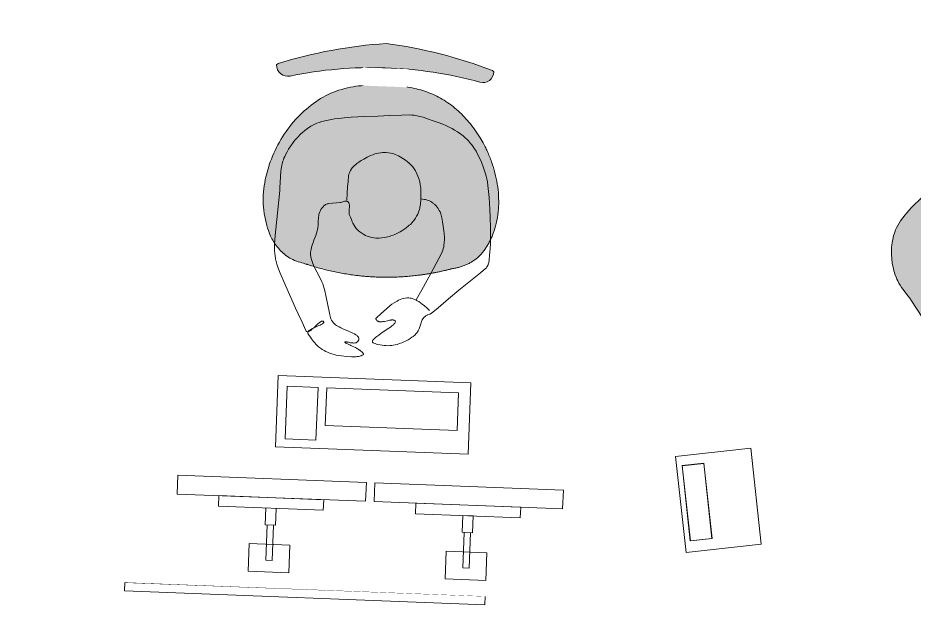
# Model space of a CAD drawing. Header units: millimetres. Extents: x 32078 to 83548, y -4690 to 56252.
# Drawn here: x 70727 to 72864, y 1643 to 3082 of the extents above; entities that cross this region are included whole.
import ezdxf

# ---------------------------------------------------------------- set-up
doc = ezdxf.new("R2010")
doc.units = ezdxf.units.MM
doc.header["$MEASUREMENT"] = 0
for name, color, linetype, lineweight in [('FURN-FILE', 211, 'Continuous', 0), ('FURN-STOR', 213, 'Continuous', 0), ('FURN-WKST', 42, 'Continuous', 13), ('FURN-WKST-SCRN', 92, 'Continuous', 13), ('PRES-FILL', 7, 'Continuous', 0), ('PRES-PEOP', 42, 'Continuous', 0)]:
    doc.layers.add(name, color=color, linetype=linetype, lineweight=lineweight)

# ---------------------------------------------------------------- blocks, each defined once
blk = doc.blocks.new('*U278')
at = {"color": 0, "linetype": 'ByBlock', "lineweight": -2}
blk.add_wipeout([(-903.2, -65.2), (-887.7, 334.5), (910.9, 265), (895.5, -134.7)], dxfattribs=at)
at = {"color": 0, "linetype": 'ByBlock', "lineweight": -2, "extrusion": (0, 0, -1), "flags": 128}
for points in [[(-30.8, 279), (-31.6, 299), (-890.9, 265.8), (-890.2, 245.8), (-30.8, 279)], [(883.2, -65.9), (882.4, -46), (23.1, -79.2), (23.8, -99.2), (883.2, -65.9)]]:
    blk.add_lwpolyline(points, close=True, dxfattribs=at)
blk = doc.blocks.new('Spine 1800x400_1')
at = {"color": 0, "linetype": 'ByBlock', "lineweight": -2, "extrusion": (0, 0, -1), "rotation": 2.212849044904994}
blk.add_blockref('*U278', (-900, 100), dxfattribs=at)
blk = doc.blocks.new('*U280')
at = {"color": 0, "linetype": 'ByBlock', "lineweight": -2}
blk.add_wipeout([(-903.2, -65.2), (-887.7, 334.5), (910.9, 265), (895.5, -134.7)], dxfattribs=at)
at = {"color": 0, "linetype": 'ByBlock', "lineweight": -2, "extrusion": (0, 0, -1), "flags": 128}
for points in [[(-30.8, 279), (-31.6, 299), (-890.9, 265.8), (-890.2, 245.8), (-30.8, 279)], [(883.2, -65.9), (882.4, -46), (23.1, -79.2), (23.8, -99.2), (883.2, -65.9)]]:
    blk.add_lwpolyline(points, close=True, dxfattribs=at)
blk = doc.blocks.new('Spine 1800x400_2')
at = {"color": 0, "linetype": 'ByBlock', "lineweight": -2, "extrusion": (0, 0, -1), "rotation": 2.212849044904994}
blk.add_blockref('*U280', (-900, 100), dxfattribs=at)
blk = doc.blocks.new('ws 1500')
at = {"color": 0, "linetype": 'ByBlock', "lineweight": -2}
blk.add_wipeout([(1500, 750), (0, 750), (0, 0), (1500, 0)], dxfattribs=at)
blk = doc.blocks.new('ws 1500_1')
at = {"color": 0, "linetype": 'ByBlock', "lineweight": -2}
blk.add_wipeout([(1500, 750), (0, 750), (0, 0), (1500, 0)], dxfattribs=at)
blk = doc.blocks.new('*U797')
at = {"color": 0, "linetype": 'ByBlock', "lineweight": -2, "extrusion": (0, 0, -1), "flags": 128}
for points in [[(-3.6, 105.9), (-229.6, 63.2), (-196.2, -113.7), (29.8, -70.9), (-3.6, 105.9)], [(1.8, -63.1), (-175.1, -96.6), (-184.8, -45.4), (-7.9, -11.9), (1.8, -63.1)], [(1.6, -63.6), (-175.4, -96.7), (-185, -45.5), (-8, -12.4), (1.6, -63.6)]]:
    blk.add_lwpolyline(points, close=True, dxfattribs=at)
blk = doc.blocks.new('*U798')
at = {"linetype": 'ByBlock', "lineweight": -2, "extrusion": (0, 0, -1)}
blk.add_hatch(color=7, dxfattribs=at).paths.add_polyline_path([(240, 333.8, 0.058838), (-17.8, 378.3, 0.058838), (-270.6, 310.9), (-274, 307.6, 0.485231), (-240.2, 283.4, -0.059133), (-15.2, 320.4, -0.059133), (212.3, 303.7, 0.485231), (243.7, 330.9)])
h = blk.add_hatch(color=7, dxfattribs=at)
edge = h.paths.add_edge_path()
edge.add_spline(control_points=[(177.4, -145.2), (207.7, -138.4), (239.5, -120.2), (285.5, -39.3), (282.8, 112.4), (154.2, 268.8), (37, 282.3), (-13.3, 278.2)], knot_values=[0, 0, 0, 0, 0.127805, 0.173291, 0.430539, 0.788352, 1, 1, 1, 1], degree=3, periodic=0)
edge.add_spline(control_points=[(-13.3, 278.2), (-63.7, 277.8), (-179.2, 253.8), (-293.3, 86.5), (-282.4, -64.8), (-229.3, -141.2), (-196, -156.5), (-165.2, -160.6)], knot_values=[0, 0, 0, 0, 0.211648, 0.569461, 0.826709, 0.872195, 1, 1, 1, 1], degree=3, periodic=0)
edge.add_line((-165.2, -160.6), (-165.2, -160.8))
edge.add_arc((-20, 427.7), 606.2, 256.1357, 272.5726)
edge.add_arc((-20, 427.7), 606.2, 272.5725, 289.0094)
edge.add_line((177.4, -145.4), (177.4, -145.2))
at = {"color": 0, "linetype": 'ByBlock', "lineweight": -2, "extrusion": (0, 0, -1), "flags": 128}
blk.add_lwpolyline([(240, 333.8, 0.058838), (-17.8, 378.3), (-17.8, 378.3, 0.058838), (-270.6, 310.9), (-274, 307.6, 0.485231), (-240.2, 283.4), (-240.2, 283.4, -0.059133), (-15.2, 320.4, -0.059133), (212.3, 303.7), (212.3, 303.7, 0.485231), (243.7, 330.9), (240, 333.8)], format="xyb", close=True, dxfattribs=at)
at = {"color": 0, "linetype": 'ByBlock', "lineweight": -2}
blk.add_rational_spline([(-177.4, -145.2), (-207.7, -138.4), (-239.5, -120.2), (-285.5, -39.3), (-282.8, 112.4), (-154.2, 268.8), (-37, 282.3), (13.3, 278.2), (63.7, 277.8), (179.2, 253.8), (293.3, 86.5), (282.4, -64.8), (229.3, -141.2), (196, -156.5), (165.2, -160.6), (165.2, -160.6), (165.2, -160.7), (165.2, -160.8), (108.8, -174.7), (50.9, -180.5), (-7.2, -177.9), (-65.3, -175.2), (-122.4, -164.4), (-177.4, -145.4), (-177.4, -145.3), (-177.4, -145.3), (-177.4, -145.2)], [1, 1, 1, 1, 1, 1, 1, 1, 1, 1, 1, 1, 1, 1, 1, 1, 1, 1, 0.993153505411, 0.993153505411, 1, 0.993153505411, 0.993153505411, 1, 1, 1, 1], degree=3, knots=[0, 0, 0, 0, 0.021301, 0.028882, 0.071757, 0.131392, 0.166667, 0.166667, 0.166667, 0.201941, 0.261577, 0.304452, 0.312032, 0.333333, 0.333333, 0.333333, 0.5, 0.5, 0.5, 0.666667, 0.666667, 0.666667, 0.833333, 0.833333, 0.833333, 1, 1, 1, 1], dxfattribs=at)
blk.add_wipeout([(-37.7, 321.4), (67.7, 317.3), (66, 274.1), (-39.4, 278.1)], dxfattribs=at)
blk = doc.blocks.new('*U799')
at = {"color": 0, "linetype": 'ByBlock', "lineweight": -2, "extrusion": (0, 0, -1), "flags": 128}
for points in [[(67.6, 119.9), (61.8, 113.1), (57.1, 107.1), (53.3, 101.8), (50.4, 97.1), (48.1, 93), (46.3, 89.5), (45, 86.4), (43.9, 83.6), (43.1, 81.3), (42.1, 77.2), (41.5, 74.1), (41.3, 71.9), (41.2, 68.5), (41.4, 65.2), (42.2, 60.5), (43.5, 56.1), (45.1, 52), (46.9, 48.2), (48.8, 44.6), (50.9, 41.3), (55.2, 35.2), (59.4, 29.9), (63.4, 25.3), (71, 17.4), (83, 5.8), (95.3, -5.4), (95.4, -5.5), (95.6, -5.6), (95.8, -5.7), (96, -5.8), (96.1, -5.8), (96.3, -5.8), (96.4, -5.8), (96.8, -5.8), (97.1, -5.7), (97.4, -5.6), (97.6, -5.5), (97.9, -5.3), (98.1, -5.2), (98.6, -4.8), (99, -4.5), (99.3, -4.2), (99.8, -3.7), (100.2, -3.3), (100.5, -3), (100.7, -2.7), (100.9, -2.4), (101.2, -2.1), (101.8, -1.2), (102.3, -0.2), (102.7, 0.9), (103, 1.9), (103.1, 3), (103.2, 5.2), (103.1, 7.4), (102.8, 9.5), (102.4, 11.5), (101.4, 15.5), (99.3, 22.5), (98.5, 25.1), (97.9, 27.3), (97.4, 29.1), (97, 30.7), (96.8, 32), (96.5, 34.2), (96.5, 35.7), (96.6, 36.7), (97, 38.2), (97.5, 39.4), (98.5, 40.5), (99.6, 41.1), (100.8, 41.2), (102.1, 40.9), (103.5, 40.2), (104.9, 39.3), (106.3, 38.2), (107.8, 36.9), (109.3, 35.5), (110.9, 33.9), (113.9, 30.5), (116.9, 26.9), (119.8, 23.3), (130.9, 9.1), (135, 4.1), (138.4, 0), (141.3, -3.1), (143.7, -5.5), (145.6, -7.2), (147.3, -8.3), (148.6, -9.1), (149.7, -9.6), (150.6, -9.8), (152, -9.8), (152.9, -9.4), (153.6, -8.9), (154.4, -7.7), (155, -6.1), (155.9, -2.9), (156.7, 0.2), (157.3, 3.3), (158.1, 9.1), (158.6, 14.3), (158.8, 18.9), (158.8, 22.9), (158.6, 26.5), (158.1, 32.6), (157.4, 37.1), (156.7, 40.3), (155.4, 45.1), (153.8, 49.5), (151.3, 55.3), (149, 60.4), (146.7, 64.8), (144.5, 68.6), (142.5, 72), (140.6, 74.8), (137.1, 79.7), (134.2, 83.3), (131.9, 85.9), (128.3, 89.6), (124.3, 93.1), (122.1, 94.7), (120, 96), (118, 97), (116, 97.8), (114.1, 98.5), (110.5, 99.5), (97.8, 102.3), (94.7, 103.2), (92.5, 104), (90.9, 104.8), (88.5, 106), (86.3, 107.6), (85.3, 108.4), (84.4, 109.2), (83.6, 109.9), (82.3, 111.1), (81.4, 112.1), (80.7, 112.9), (79.7, 114), (78.8, 115.3), (78.4, 115.8), (78.1, 116.4), (77.6, 117.4), (76.1, 121.2), (75.7, 122.1), (75.3, 122.8), (75.1, 123.3), (74.6, 124), (74.3, 124.3), (74, 124.6), (59.1, 140.2), (36.2, 163.2), (13.5, 186.2), (-0.4, 201.1), (-21, 223.6), (-31.6, 234.8), (-42.6, 245.8), (-43.7, 246.8), (-44.8, 247.6), (-45.9, 248.3), (-46.9, 248.9), (-47.9, 249.5), (-49.9, 250.3), (-51.7, 251), (-53.2, 251.4), (-54.7, 251.8), (-57.2, 252.3), (-59.1, 252.5), (-61.9, 252.8), (-64.7, 252.9), (-74.2, 253.1), (-90.8, 253), (-103.2, 252.7), (-121.7, 251.6), (-140.3, 250), (-165.3, 247.4), (-184, 245.1), (-212.1, 241.1), (-226.1, 238.7), (-240.1, 236.2), (-248.6, 234.3), (-255.9, 232.3), (-262.1, 230.3), (-267.6, 228.4), (-277, 224.6), (-284, 221.5), (-294.3, 216.4), (-304.7, 210.7), (-312.6, 206), (-319.3, 201.6), (-324.9, 197.6), (-329.6, 193.9), (-333.6, 190.4), (-337, 187.3), (-342.6, 181.6), (-346.6, 177.1), (-349.5, 173.5), (-353.7, 167.9), (-357.5, 162), (-362.2, 153.8), (-365.9, 146.6), (-368.8, 140.3), (-371.1, 134.7), (-374.8, 124.9), (-377.3, 117.4), (-380.6, 106), (-383.7, 94.3), (-387.5, 80.1), (-390.3, 69.5), (-392, 61.5), (-392.9, 55.5), (-393.4, 51), (-393.6, 47.6), (-393.7, 42.5), (-393.4, 37.4), (-391.6, 18.4), (-388.4, -10.1), (-385, -38.5), (-381.1, -69.9), (-377.2, -101.3), (-376, -110), (-374.8, -117.7), (-372.3, -130.9), (-370.1, -140.8), (-368.3, -148.2), (-365.1, -159.2), (-361.5, -170.2), (-359.1, -176.3), (-356.6, -181.8), (-353.9, -186.8), (-351.2, -191.4), (-348.5, -195.5), (-342.9, -202.9), (-337.5, -209.1), (-332.4, -214.3), (-327.8, -218.6), (-319.1, -225.7), (-312.2, -230.8), (-306.8, -234.4), (-298.5, -239.5), (-289.8, -244.3), (-283.1, -247.6), (-277.3, -250.2), (-272.2, -252.1), (-267.8, -253.7), (-263.9, -254.8), (-260.4, -255.7), (-254.4, -257), (-249.8, -257.8), (-246.4, -258.2), (-241.2, -258.6), (-235.9, -258.8), (-224.5, -258.6), (-207.4, -258.1), (-198.9, -257.9), (-190.4, -257.9), (-143.9, -259), (-97.3, -260.2), (-82.7, -260.5), (-71.8, -260.5), (-63.6, -260.4), (-57.4, -260.1), (-52.8, -259.7), (-46, -259), (-39.2, -258), (-35, -257.1), (-27.3, -255.2), (-20.7, -253), (-15, -250.9), (-10, -248.9), (-1.4, -245), (11.3, -238.7), (23.8, -232.2), (55.4, -215.5), (86.8, -198.5), (99.7, -191.5), (118.8, -180.6), (137.8, -169.7), (138.8, -168.9), (139.6, -168), (140, -167.2), (140.2, -166.2), (140.2, -165.3), (140, -164.3), (139.6, -163.3), (139.1, -162.4), (138.5, -161.4), (137.8, -160.4), (136.3, -158.4), (134.5, -156.5), (132.7, -154.6), (128.9, -151.1), (122, -144.9), (119.6, -142.6), (117.7, -140.7), (116.1, -139), (114.9, -137.6), (114.1, -136.5), (113.4, -135.5), (112.9, -134.7), (112.4, -133.3), (112.2, -132.3), (112.2, -131.7), (112.4, -130.7), (113, -129.9), (113.7, -129.3), (114.4, -129), (115.2, -129), (115.9, -129.3), (116.6, -129.7), (117.3, -130.3), (118.1, -131.1), (118.8, -132), (119.5, -132.9), (120.9, -135), (122.3, -137.3), (123.6, -139.7), (126.1, -144.4), (130.6, -152.9), (132.4, -155.9), (133.9, -158.3), (135.2, -160.2), (136.4, -161.7), (137.4, -162.8), (138.3, -163.6), (139, -164.2), (139.7, -164.7), (140.8, -165.2), (141.7, -165.3), (142.3, -165.3), (143.2, -165), (144.2, -164.5), (148.6, -161.2), (152.6, -158), (156.2, -155.1), (159.4, -152.3), (162.1, -149.7), (164.5, -147.4), (168.7, -143), (171.6, -139.4), (173.7, -136.6), (176.8, -132.2), (178.2, -129.8), (179.6, -127.4), (181.8, -122.9), (183.7, -118.7), (185.2, -114.8), (186.4, -111.1), (188.3, -104.3), (189.6, -98.3), (190.4, -93.1), (190.9, -88.6), (191.4, -80.6), (191.7, -68.8), (191.5, -57), (191.4, -53.5), (191.2, -50.4), (191, -47.7), (190.6, -45.4), (190.2, -43.3), (189.8, -41.5), (189.4, -39.9), (188.6, -37.3), (187.8, -35.3), (187.2, -33.9), (186.1, -31.8), (184.8, -29.7), (184.5, -29.4), (184.2, -29.1), (183.9, -28.9), (183.6, -28.8), (183.3, -28.7), (183, -28.7), (182.7, -28.8), (182.5, -28.8), (182.2, -29), (181.6, -29.3), (181.1, -29.7), (180.6, -30.1), (180.1, -30.6), (179.6, -31.1), (178.8, -32.2), (178, -33.2), (176.8, -35.1), (175.8, -36.5), (175.2, -37.6), (174.7, -38.3), (174.4, -38.8), (173.9, -39.5), (173.5, -40.2), (172.2, -42.2), (171, -44.4), (169.9, -46.5), (169, -48.7), (167.3, -52.9), (165.9, -56.7), (164.8, -60), (163.8, -62.8), (163, -65.1), (162.3, -67), (161.7, -68.6), (161.2, -69.9), (160.7, -71), (160, -72.6), (159.4, -73.6), (159, -74.3), (158.4, -75), (157.7, -75.5), (157.5, -75.6), (157.3, -75.6), (157.1, -75.4), (157, -75.1), (157, -74.8), (156.9, -74.4), (156.9, -73.9), (156.9, -73.4), (157, -72.2), (157.2, -70.8), (157.3, -69.5), (157.5, -68.1), (157.7, -66.7), (158, -64), (158.3, -61.6), (158.4, -59.4), (158.5, -57.5), (158.5, -55.9), (158.5, -54.5), (158.4, -53.3), (158.1, -51.3), (157.8, -50), (157.5, -49.1), (157.3, -48.4), (156.8, -47.5), (156.2, -46.8), (155.9, -46.3), (155.5, -45.9), (155.1, -45.6), (154.7, -45.2), (153.9, -44.6), (153.2, -44.1), (152.5, -43.6), (152, -43.3), (151.5, -43), (151, -42.8), (150.7, -42.6), (150.4, -42.5), (149.8, -42.3), (149.4, -42.2), (149.2, -42.1), (148.8, -42.1), (148.4, -42.1), (146.8, -42.3), (145.3, -42.9), (143.9, -43.8), (142.7, -44.8), (141.5, -46.1), (140.4, -47.4), (138.5, -50.6), (136.7, -54), (135.2, -57.6), (133.8, -61.2), (131.3, -68.5), (126.6, -82.1), (124.7, -87.1), (123, -91.4), (121.3, -95), (119.8, -97.9), (118.3, -100.4), (115.6, -104.3), (113.3, -106.9), (111.5, -108.6), (108.6, -110.8), (105.4, -112.4), (96.3, -115.6), (88, -118.3), (73.1, -122.6), (50.6, -128.9), (39.5, -132.4), (28.8, -136.2), (23.9, -138.4), (19.3, -140.6), (10.8, -145.5), (-3.9, -154.9), (-15, -161.8), (-19.2, -164.1), (-22.9, -166.1), (-29.4, -169), (-34.3, -170.7), (-38, -171.7), (-43.6, -172.7), (-46.5, -172.9), (-49.4, -173), (-52.5, -172.8), (-55.5, -172.6), (-61.2, -171.7), (-66.1, -170.7), (-70.5, -169.6), (-78.2, -167.5), (-89.7, -164.1), (-95.4, -162.6), (-101.1, -161.4), (-104.8, -160.8), (-108.2, -160.5), (-114.7, -160.4), (-126.2, -160.7), (-130.5, -160.7), (-134.3, -160.7), (-137.5, -160.4), (-140.4, -160.1), (-142.8, -159.7), (-147.1, -158.6), (-150.3, -157.5), (-152.7, -156.4), (-156.1, -154.5), (-157.9, -153.3), (-159.6, -152), (-160.7, -151), (-161.8, -150), (-163.5, -148), (-165, -146.1), (-166.1, -144.1), (-167, -142.3), (-167.7, -140.5), (-168.2, -138.8), (-172.8, -111.8), (-173.1, -110.8), (-176, -103.1), (-176.3, -102.2), (-176.5, -101.3), (-176.7, -100.6), (-176.9, -99.3), (-177, -98.3), (-177, -97.6), (-176.9, -96.5), (-176.7, -95.4), (-176.3, -94.5), (-176, -93.7), (-175.5, -93), (-175, -92.4), (-174.4, -91.8), (-173.8, -91.4), (-173.2, -91), (-171.9, -90.4), (-170.5, -90), (-169, -89.7), (-167.6, -89.5), (-166.3, -89.4), (-163.5, -89.3), (-158.5, -89.3), (-154.7, -89.3), (-152, -89.2), (-150, -89), (-148.6, -88.7), (-147.6, -88.5), (-146.1, -88), (-144.7, -87.4), (-140, -85), (-131.8, -81), (-128.8, -79.5), (-126.2, -78), (-123.9, -76.6), (-122, -75.3), (-118.6, -72.8), (-116.1, -70.7), (-114.3, -69), (-111.7, -66.2), (-110.4, -64.6), (-109.2, -63), (-107, -60.1), (-105.2, -57.3), (-103.7, -54.7), (-102.4, -52.2), (-101.2, -49.9), (-99.4, -45.6), (-98.1, -41.9), (-97.1, -38.6), (-96.4, -35.7), (-95.9, -33.2), (-95.3, -28.8), (-95, -25.5), (-94.9, -20.6), (-95.1, -15.7), (-95.4, -12.5), (-96.3, -6.3), (-97.4, -1), (-98.7, 3.7), (-100, 7.8), (-101.3, 11.4), (-102.6, 14.5), (-105, 19.9), (-107.1, 23.9), (-110.6, 29.9), (-114.5, 35.9), (-118.7, 41.7), (-122.4, 46.6), (-125.7, 50.5), (-128.7, 53.8), (-131.4, 56.6), (-133.8, 58.9), (-138.3, 62.6), (-142, 65.3), (-144.8, 67.2), (-149.4, 69.9), (-154.3, 72.3), (-157.1, 73.6), (-159.6, 74.6), (-162, 75.4), (-166.5, 76.7), (-170.4, 77.6), (-173.8, 78.2), (-176.8, 78.6), (-182, 79.1), (-185.9, 79.2), (-191.8, 79.3), (-197.6, 79.2), (-204.9, 78.8), (-211.3, 78.3), (-216.9, 77.7), (-221.7, 77), (-226, 76.2), (-229.7, 75.3), (-236.2, 73.5), (-241, 71.9), (-244.6, 70.5), (-250, 68.1), (-255.3, 65.2), (-258.6, 63.3), (-261.5, 61.3), (-264.1, 59.4), (-266.4, 57.5), (-270.6, 53.9), (-274, 50.5), (-276.7, 47.4), (-279, 44.6), (-282.8, 39.4), (-285.4, 35.4), (-289.1, 29), (-292.5, 22.4), (-294.3, 18.2), (-295.8, 14.1), (-297, 10.3), (-297.9, 6.6), (-298.6, 3.1), (-299.1, -0.2), (-299.7, -6.4), (-299.7, -11.9), (-299.5, -16.7), (-299, -20.9), (-298.4, -24.5), (-297, -30.7), (-295.6, -35.2), (-294.4, -38.5), (-292.3, -43.4), (-289.8, -48.1), (-285, -56.2), (-280.4, -63.4), (-276.2, -69.6), (-272.2, -74.9), (-268.6, -79.2), (-265.2, -82.8), (-262.2, -85.7), (-259.4, -88), (-256.9, -89.8), (-254.7, -91.3), (-250.6, -93.5), (-247.5, -94.8), (-245, -95.6), (-241.3, -96.4), (-237.3, -96.8), (-222.9, -97.1), (-212.1, -97.1), (-195.8, -96.9), (-179.6, -96.6)], [(44.3, 86.5), (19.9, 97.9), (-4.6, 109.4), (-20.8, 116.8), (-45.2, 127.7), (-69.9, 138.1), (-74.3, 139.7), (-78.6, 140.8), (-82.6, 141.7), (-86.5, 142.3), (-90.1, 142.6), (-97, 142.9), (-103.1, 142.7), (-108.5, 142.2), (-117.9, 141), (-124.9, 139.7), (-135.4, 137.5), (-145.5, 135.1), (-150.5, 133.9), (-154.8, 132.7), (-158.4, 131.5), (-161.6, 130.4), (-164.4, 129.3), (-166.7, 128.2), (-168.8, 127.1), (-172.3, 125), (-174.9, 123.3), (-176.8, 121.8), (-179.6, 119.5), (-182.3, 116.8), (-183.8, 115.1), (-185.1, 113.5), (-186.3, 112), (-187.3, 110.6), (-189.1, 107.9), (-190.4, 105.5), (-191.5, 103.4), (-192.3, 101.5), (-192.9, 99.9), (-193.9, 96.9), (-194.4, 94.7), (-194.8, 93), (-195.2, 90.4), (-195.4, 87.7), (-195.7, 83.5), (-196, 79.2)]]:
    blk.add_lwpolyline(points, dxfattribs=at)
blk = doc.blocks.new('*U800')
at = {"color": 0, "linetype": 'ByBlock', "lineweight": -2, "flags": 128}
for points in [[(-93.8, -226.5), (-76.1, 233.1), (93.8, 226.5), (76.1, -233.1), (-93.8, -226.5)], [(65, 131.6), (67.8, 204.9), (-57.6, 209.7), (-60.4, 136.4), (65, 131.6)], [(-37.9, -200.2), (-25.8, 114.3), (64.2, 110.8), (52, -203.7), (-37.9, -200.2)]]:
    blk.add_lwpolyline(points, close=True, dxfattribs=at)
blk = doc.blocks.new('*U801')
at = {"color": 0, "linetype": 'ByBlock', "lineweight": -2}
for p, q in [((-77.4, 249), (-77.9, 234)), ((7, 245.7), (-77.4, 249)), ((6.5, 230.7), (-77.9, 234)), ((-95.5, -220.7), (-96.1, -235.7)), ((-11.1, -224), (-95.5, -220.7)), ((-11.7, -238.9), (-96.1, -235.7))]:
    blk.add_line(p, q, dxfattribs=at)
at = {"color": 0, "linetype": 'ByBlock', "lineweight": -2, "flags": 128}
for points in [[(80.4, 460.5), (63, 10.9), (108, 9.1), (125.4, 458.8), (80.4, 460.5)], [(76.5, 360.6), (66.9, 110.8), (41.9, 111.8), (51.5, 361.6), (76.5, 360.6)], [(-103.4, 291.2), (-37.7, 288.7), (-41.5, 191.3), (-107.2, 193.8), (-103.4, 291.2)], [(47.2, 249.2), (46.2, 224.2), (6.3, 225.7), (7.2, 250.7), (47.2, 249.2)], [(62.2, -9.1), (44.9, -458.8), (89.8, -460.5), (107.2, -10.9), (62.2, -9.1)], [(58.4, -109), (48.7, -358.9), (23.7, -357.9), (33.4, -108.1), (58.4, -109)], [(-121.6, -178.4), (-55.9, -181), (-59.6, -278.3), (-125.4, -275.8), (-121.6, -178.4)], [(29, -220.5), (28.1, -245.5), (-11.9, -243.9), (-10.9, -219), (29, -220.5)]]:
    blk.add_lwpolyline(points, close=True, dxfattribs=at)
blk = doc.blocks.new('wrk_46')
at = {"layer": 'FURN-FILE', "color": 0, "linetype": 'Continuous', "lineweight": 0, "extrusion": (0, 0, -1)}
for name, p, rotation in [('*U798', (-596.2, 928), 2.212929250014385), ('*U797', (-1426.9, 150.2), 92.21292925001437)]:
    blk.add_blockref(name, p, dxfattribs=dict(at, rotation=rotation))
at = {"layer": 'FURN-FILE', "color": 0, "linetype": 'Continuous', "lineweight": 0, "rotation": 92.21320400544748}
for name, p in [('*U800', (596.5, 421.9)), ('*U801', (599.8, 152.6))]:
    blk.add_blockref(name, p, dxfattribs=at)
at = {"color": 0, "linetype": 'Continuous', "lineweight": 0}
blk.add_wipeout([(1700, 1350), (1250, 1350), (1250, 750), (1700, 750)], dxfattribs=at).dxf.layer = 'FURN-FILE'
at = {"layer": 'FURN-FILE', "color": 0, "linetype": 'Continuous', "lineweight": 0, "extrusion": (0, 0, -1), "rotation": 92.21292925001437}
blk.add_blockref('*U799', (-603.5, 747.1), dxfattribs=at)
at = {"color": 0}
blk.add_wipeout([(1250, 1350), (1700, 1350), (1700, 750), (1250, 750)], dxfattribs=at).dxf.layer = 'FURN-STOR'
blk = doc.blocks.new('*U1421')
at = {"layer": 'PRES-FILL', "linetype": 'ByBlock', "lineweight": -2, "extrusion": (0, 0, -1)}
h = blk.add_hatch(color=0, dxfattribs=at)
edge = h.paths.add_edge_path(flags=16)
edge.add_spline(control_points=[(87.1, -291.1), (88.9, -288.5), (89.4, -283.3), (89.5, -277.4)], knot_values=[0, 0, 0, 0, 1, 1, 1, 1], degree=3, periodic=0)
edge.add_spline(control_points=[(89.5, -277.4), (94.1, -264.3), (102.3, -248.1), (95, -247.6), (88, -247), (89.7, -264.1), (89.5, -277.4)], knot_values=[0, 0, 0, 0, 0.509531, 0.509531, 0.509531, 1, 1, 1, 1], degree=3, periodic=0)
edge.add_spline(control_points=[(89.5, -277.4), (87.5, -283), (86.2, -288.1), (87.1, -291.1)], knot_values=[0, 0, 0, 0, 1, 1, 1, 1], degree=3, periodic=0)
edge.add_spline(control_points=[(87.1, -291.1), (86, -292.7), (84.3, -293.3), (82, -292.6), (63.6, -286.7), (44.9, -280.7), (26.4, -274.1), (4, -266.1), (-18.4, -258.1), (-40.8, -249.8), (-62.1, -241.9), (-84, -234.3), (-102, -220.3), (-117.4, -208.3), (-129.9, -193.2), (-142.6, -178.6), (-163, -155.2), (-182.9, -131.3), (-203.2, -107.9), (-213.2, -96.5), (-224.2, -86), (-234.3, -74.7), (-246.7, -60.8), (-254.8, -44.4), (-259.7, -25), (-268.8, 10.8), (-269.4, 46.9), (-252.7, 77.9), (-241.3, 99.1), (-227.3, 117.8), (-212, 135.7), (-198.2, 151.6), (-184.4, 167.6), (-170.6, 183.5), (-153.9, 202.7), (-137.1, 221.9), (-119.8, 240.6), (-106.8, 254.7), (-88.4, 262.4), (-71.1, 271.5), (-49.3, 282.9), (-28.3, 292.7), (-3.3, 297.3), (21.5, 302), (44.7, 298.6), (68.4, 290.7), (91.1, 283.2), (111.9, 273.8), (130.5, 259.8), (157.5, 239.5), (182.8, 217.5), (207.6, 194.9), (226.2, 177.9), (244, 160), (260.3, 140.7), (265.4, 134.8), (270.1, 127.5), (269.8, 119.5), (269, 91.5), (265, 65.1), (263.2, 38), (261.2, 9.3), (260.2, -19.6), (257.9, -48.3), (257.6, -51.7), (255, -54.6), (254.2, -58), (253.4, -61.6), (253.2, -65.2), (253.5, -68.8), (254.4, -82.4), (267.6, -92.2), (268.2, -106.7), (269, -125.4), (262.5, -142.7), (255.6, -157.8), (248.2, -173.7), (230.6, -189), (215.1, -195.9), (194.6, -205.1), (227.5, -119.8), (210.4, -122.7), (200.6, -124.4), (194.9, -152.8), (181.9, -153.3), (179.8, -153.3), (175.7, -153.3), (175.6, -151), (174.7, -121.2), (175.9, -84.2), (191.9, -63.8), (196.2, -58.4), (202.4, -54.5), (209.7, -51.7)], knot_values=[0, 0, 0, 0, 0.004098, 0.004098, 0.004098, 0.036354, 0.036354, 0.036354, 0.07573, 0.07573, 0.07573, 0.113201, 0.113201, 0.113201, 0.145266, 0.145266, 0.145266, 0.196552, 0.196552, 0.196552, 0.221625, 0.221625, 0.221625, 0.252365, 0.252365, 0.252365, 0.309173, 0.309173, 0.309173, 0.348127, 0.348127, 0.348127, 0.382965, 0.382965, 0.382965, 0.425054, 0.425054, 0.425054, 0.456865, 0.456865, 0.456865, 0.496842, 0.496842, 0.496842, 0.536467, 0.536467, 0.536467, 0.574696, 0.574696, 0.574696, 0.630228, 0.630228, 0.630228, 0.671879, 0.671879, 0.671879, 0.684675, 0.684675, 0.684675, 0.729775, 0.729775, 0.729775, 0.777357, 0.777357, 0.777357, 0.783126, 0.783126, 0.783126, 0.789055, 0.789055, 0.789055, 0.811446, 0.811446, 0.811446, 0.840448, 0.840448, 0.840448, 0.871083, 0.871083, 0.871083, 0.911485, 0.911485, 0.911485, 0.934486, 0.934486, 0.934486, 0.938181, 0.938181, 0.938181, 0.987094, 0.987094, 0.987094, 1, 1, 1, 1], degree=3, periodic=0)
edge.add_line((209.7, -51.7), (194, 0))
edge.add_spline(control_points=[(194, 0), (187, 22.7), (179.6, 45.3), (171.5, 67.7), (163, 91.4), (139.6, 107.6), (118.7, 121.9), (107.4, 129.7), (96.1, 136.5), (80.5, 136.9), (68.4, 137.2), (58.5, 133.8), (50.1, 127.2)], knot_values=[0, 0, 0, 0, 0.324205, 0.324205, 0.324205, 0.66843, 0.66843, 0.66843, 0.855113, 0.855113, 0.855113, 1, 1, 1, 1], degree=3, periodic=0)
edge.add_line((50.1, 127.2), (43.4, 121.9))
edge.add_spline(control_points=[(43.4, 121.9), (53, 112), (61.7, 101.2), (66.2, 86.4), (72, 67.4), (70.6, 51.9), (65.8, 32.4), (60.9, 12.4), (52.4, -3.9), (40.5, -16.6), (29.8, -28), (15.7, -35.9), (-4.1, -37.8), (-21.4, -39.5), (-32.8, -32.6), (-46, -27.7), (-56.1, -23.9), (-64, -4.3), (-73.4, -9.4), (-78.2, -11.9), (-80, -18.4), (-83, -23.2), (-90.4, -35.2), (-104.9, -43.5), (-103.9, -59.9), (-102.6, -82.9), (-81.9, -92.8), (-71.8, -109.6), (-62.8, -124.7), (-56.9, -143.1), (-45.7, -155.8), (-27.6, -176.6), (8.7, -176.6), (33.9, -189.3), (57.3, -201), (80, -218.6), (102.9, -230.2), (126.4, -242.2), (170.3, -203.5), (183.9, -215.1), (185.4, -216.4), (186.2, -221.3), (185.7, -224), (184, -232.5), (161.6, -243.7), (165.3, -244.4), (170.3, -245.4), (189.8, -234), (202.1, -232.4), (207, -231.8), (219.2, -228.5), (217.4, -233.8), (214.3, -243.7), (208.3, -250.8), (201.7, -257.1), (184.8, -273.2), (168.6, -289.9), (141.4, -295.4), (121.8, -299.2), (104.3, -296.7), (90.1, -293.9), (88.5, -293.6), (87.5, -292.6), (87.1, -291.1)], knot_values=[0, 0, 0, 0, 0.044568, 0.044568, 0.044568, 0.101682, 0.101682, 0.101682, 0.159954, 0.159954, 0.159954, 0.212108, 0.212108, 0.212108, 0.25772, 0.25772, 0.25772, 0.292514, 0.292514, 0.292514, 0.310285, 0.310285, 0.310285, 0.355053, 0.355053, 0.355053, 0.417583, 0.417583, 0.417583, 0.47369, 0.47369, 0.47369, 0.564976, 0.564976, 0.564976, 0.649839, 0.649839, 0.649839, 0.736981, 0.736981, 0.736981, 0.746599, 0.746599, 0.746599, 0.777051, 0.777051, 0.777051, 0.817948, 0.817948, 0.817948, 0.83422, 0.83422, 0.83422, 0.863911, 0.863911, 0.863911, 0.939425, 0.939425, 0.939425, 0.993629, 0.993629, 0.993629, 1, 1, 1, 1], degree=3, periodic=0)
at = {"layer": 'PRES-PEOP', "color": 0, "linetype": 'ByBlock', "lineweight": -2, "extrusion": (0, 0, -1), "flags": 128}
for points in [[(250.1, -46.7), (246.4, -46.1), (243, -45.8), (239.7, -45.8), (236.7, -45.8), (233.8, -46), (228.4, -46.8), (223.6, -47.8), (219.5, -49), (215.9, -50.2), (212.8, -51.4), (207.4, -53.9), (203.4, -56), (200.5, -57.8), (196.1, -60.7), (191.9, -63.8), (187.3, -67.9), (183.1, -72.3), (179.6, -76.8), (176.5, -81.3), (173.8, -85.7), (171.6, -90), (169.7, -94.2), (168.2, -98.1), (166.9, -101.9), (165.1, -109), (164.1, -115.1), (163.7, -120.5), (163.7, -125), (164, -128.9), (164.6, -132.1), (165.3, -134.9), (166.9, -139.5), (168.6, -142.8), (170, -145.1), (172.6, -148.2), (175.6, -151), (175.9, -151.3), (176.3, -151.5), (176.6, -151.7), (176.9, -151.9), (177.5, -152.2), (178.1, -152.4), (178.6, -152.6), (179, -152.7), (179.8, -152.9), (180.4, -153), (180.8, -153.1), (181.4, -153.2), (181.9, -153.3), (183, -153.3), (184, -153.1), (185, -152.8), (185.9, -152.4), (186.8, -151.9), (187.7, -151.3), (189.3, -149.9), (190.7, -148.3), (192, -146.6), (193.3, -144.9), (195.5, -141.4), (199.3, -135), (200.7, -132.7), (201.9, -130.7), (202.9, -129.1), (203.8, -127.8), (204.6, -126.8), (206.1, -125.2), (207.1, -124.2), (207.9, -123.6), (209.2, -123), (209.8, -122.8), (210.4, -122.7), (211.8, -122.8), (213, -123.4), (213.9, -124.3), (214.6, -125.5), (215.2, -127), (215.7, -128.7), (216, -130.6), (216.2, -132.6), (216.4, -134.7), (216.4, -139.2), (216.3, -143.8), (216, -148.3), (215.1, -157.3), (214.2, -165.3), (213.4, -172.1), (212.8, -177.7), (212.3, -182.2), (212, -185.8), (211.9, -188.7), (211.8, -190.9), (211.9, -192.5), (212, -193.8), (212.1, -194.7), (212.6, -195.9), (213, -196.4), (213.4, -196.6), (214.2, -196.5), (215.1, -195.9), (216.9, -194.5), (218.8, -193.1), (220.9, -191.7), (223, -190.2), (225, -188.8), (229.2, -185.9), (232.9, -183.1), (236.3, -180.5), (239.2, -178.1), (241.7, -175.9), (245.9, -171.8), (248.8, -168.5), (250.8, -166), (252.2, -164), (254, -160.9), (255.6, -157.8), (258.3, -151.3), (260.5, -145.7), (262.3, -140.8), (263.8, -136.5), (264.9, -132.8), (265.8, -129.5), (267.1, -123.8), (267.7, -119.5), (268.1, -116.3), (268.3, -111.5), (268.2, -106.7), (267.9, -104.2), (267.4, -102), (266.7, -99.9), (266, -97.9), (264.3, -94.3), (257.6, -81.7), (256.1, -78.5), (255.1, -76.1), (254.5, -74.3), (253.9, -71.6), (253.6, -70.2), (253.5, -68.8), (253.4, -67.5), (253.4, -66.3), (253.4, -65.3), (253.4, -64.4), (253.5, -62.8), (253.6, -61.6), (253.7, -60.7), (253.9, -59.4), (254.2, -58), (254.4, -57.4), (254.6, -56.8), (254.8, -56.2), (255.2, -55.2), (256.1, -53.5), (256.7, -52.2), (257.1, -51.3), (257.4, -50.5), (257.6, -50), (257.8, -49.1), (257.9, -48.7), (257.9, -48.3), (259.4, -26.7), (261.2, 5.6), (263.2, 38), (264.8, 58.4), (267.6, 89), (268.9, 104.3), (269.8, 119.5), (269.8, 121), (269.8, 122.3), (269.6, 123.5), (269.4, 124.7), (269.1, 125.8), (268.4, 127.7), (267.7, 129.4), (267, 130.9), (266.3, 132.2), (265, 134.4), (263.9, 136), (262.2, 138.4), (260.3, 140.7), (254, 148.4), (248.4, 154.8), (243.5, 160.2), (234.8, 169.2), (228.2, 175.7), (218, 185.3), (207.6, 194.9), (188.8, 211.8), (174.7, 224.2), (163.9, 233.3), (147.5, 246.7), (130.5, 259.8), (123.4, 264.8), (117, 268.9), (111.4, 272.2), (106.4, 275), (97.5, 279.4), (90.5, 282.5), (85.2, 284.7), (76.9, 287.8), (68.4, 290.7), (59.2, 293.5), (51.2, 295.5), (44.2, 297), (38.2, 298), (32.9, 298.7), (28.3, 299.1), (20.3, 299.5), (14.3, 299.4), (9.9, 299.2), (3.3, 298.4), (-3.3, 297.3), (-11.9, 295.3), (-19.4, 293.2), (-26, 291.2), (-31.7, 289.2), (-41.6, 285.3), (-49, 282.2), (-60.1, 277), (-71.1, 271.5), (-84.3, 264.8), (-94, 259.7), (-101, 255.6), (-106.1, 252.3), (-109.7, 249.7), (-112.4, 247.6), (-116.2, 244.2), (-119.8, 240.6), (-132.8, 226.4), (-151.8, 205), (-170.6, 183.5), (-191.3, 159.6), (-212, 135.7), (-217.6, 129), (-222.5, 123.1), (-230.6, 112.7), (-236.5, 104.6), (-240.7, 98.3), (-243.8, 93.5), (-248.3, 85.9), (-252.7, 77.9), (-255.7, 71.6), (-258.2, 65.7), (-260.2, 60), (-261.8, 54.7), (-263, 49.6), (-264.9, 40.1), (-265.8, 31.7), (-266.3, 24.4), (-266.4, 18), (-266.2, 12.5), (-265.4, 2.8), (-264.4, -4.3), (-262.4, -14.8), (-259.7, -25), (-257.6, -31.5), (-255.6, -37.2), (-253.7, -42.2), (-251.8, -46.5), (-250.1, -50.2), (-246.8, -56.7), (-244, -61.4), (-241.8, -64.8), (-238.2, -69.9), (-234.3, -74.7), (-230.5, -79.1), (-223.6, -86.4), (-213.3, -97), (-208.2, -102.4), (-203.2, -107.9), (-172.9, -143.2), (-142.6, -178.6), (-133.1, -189.6), (-125.9, -197.7), (-120.3, -203.7), (-116, -208), (-112.6, -211.2), (-107.5, -215.8), (-102, -220.3), (-98.6, -222.9), (-95.2, -225.2), (-88.9, -229.1), (-83.1, -232.3), (-78, -234.9), (-68.9, -239), (-61.9, -241.9), (-40.8, -249.8), (-7.2, -262), (26.4, -274.1), (40.3, -279), (61.2, -285.9), (82, -292.6), (83.3, -292.9), (84.5, -292.8), (85.5, -292.5), (86.4, -292), (87.2, -291.3), (88, -290.4), (88.6, -289.4), (89.2, -288.3), (89.6, -287.1), (90.1, -285.9), (90.8, -283.2), (91.4, -280.5), (91.8, -277.7), (92.4, -272.3), (92.8, -267.5), (93, -263.3), (93.1, -259.9), (93.3, -257.1), (93.4, -254.8), (93.5, -253), (93.6, -251.6), (93.7, -250.5), (93.8, -249.7), (93.9, -249), (94.1, -248.2), (94.2, -247.7), (94.4, -247.5), (94.7, -247.4), (95, -247.6), (95.2, -248), (95.4, -248.6), (95.4, -249.4), (95.3, -250.2), (95.1, -251.2), (94.9, -252.3), (94.6, -253.4), (93.9, -255.8), (93.1, -258.3), (92.2, -260.8), (90.5, -265.8), (88.9, -270.4), (87.7, -274.4), (86.8, -277.8), (86.2, -280.7), (85.8, -283.2), (85.6, -285.1), (85.6, -286.8), (85.7, -288.1), (85.9, -289.2), (86.2, -290), (86.7, -291.4), (87.4, -292.2), (87.9, -292.8), (88.9, -293.4), (90.1, -293.9), (93, -294.7), (98.8, -296), (104.1, -297), (108.8, -297.8), (113.1, -298.3), (116.8, -298.6), (120.1, -298.7), (122.9, -298.8), (127.8, -298.5), (131.4, -298.1), (134, -297.6), (137.8, -296.7), (141.4, -295.4), (149.2, -291.8), (155.9, -288.5), (161.8, -285.3), (166.9, -282.4), (175.8, -276.8), (182.3, -272.3), (187.2, -268.8), (194.5, -263.1), (201.7, -257.1), (202.4, -256.5), (204, -255.2), (205.6, -253.8), (207.2, -252.5), (210.3, -249.8), (212.9, -247.4), (215, -245.3), (215.9, -244.4), (216.6, -243.6), (217.3, -242.8), (218.4, -241.3), (219.1, -240.1), (219.6, -239.1), (219.9, -238.3), (220.1, -237.6), (220.1, -237), (220, -236.5), (219.9, -236.1), (219.6, -235.4), (219.2, -235), (218.9, -234.7), (218.2, -234.2), (217.4, -233.8), (216.5, -233.5), (215.6, -233.2), (214.7, -233), (213.1, -232.6), (211.7, -232.4), (210.5, -232.3), (209.5, -232.2), (207.6, -232.2), (206.2, -232.2), (204.1, -232.3), (202.1, -232.4), (199.7, -232.7), (197.6, -233.2), (195.5, -233.8), (193.6, -234.5), (190.1, -236.1), (184, -239.1), (179.4, -241.3), (176, -242.8), (173.3, -243.6), (171.4, -244.1), (169.9, -244.3), (167.6, -244.5), (165.3, -244.4), (164.5, -244.3), (164, -244.1), (163.6, -243.9), (163.4, -243.6), (163.4, -243.3), (163.5, -243), (163.6, -242.7), (163.9, -242.3), (164.3, -241.9), (164.7, -241.5), (165.2, -241.1), (166.2, -240.3), (167.4, -239.5), (168.6, -238.6), (169.8, -237.8), (172.3, -236.2), (176.8, -233.1), (178.5, -232), (179.8, -230.9), (180.9, -230), (181.9, -229.3), (182.6, -228.6), (183.8, -227.4), (184.5, -226.5), (184.9, -225.9), (185.4, -224.9), (185.6, -224.5), (185.7, -224), (185.7, -223.5), (185.8, -223), (185.9, -222.5), (185.9, -222), (186, -221.1), (186, -220.2), (186, -219.4), (185.9, -218.7), (185.8, -218.2), (185.7, -217.7), (185.6, -217.3), (185.5, -216.9), (185.3, -216.6), (185.1, -216.2), (184.8, -215.9), (184.6, -215.6), (184.3, -215.3), (183.9, -215.1), (181.6, -213.9), (179.4, -213.1), (177.1, -212.6), (174.9, -212.3), (172.7, -212.2), (168.4, -212.5), (164.4, -213.3), (160.5, -214.4), (156.8, -215.8), (128.8, -228.7), (125.4, -230), (122.4, -231), (119.8, -231.6), (115.4, -232.4), (112.2, -232.5), (109.8, -232.3), (106.3, -231.6), (104.6, -231), (102.9, -230.2), (94.2, -225.5), (86.7, -221.1), (73.5, -212.9), (53.8, -200.5), (43.9, -194.6), (33.9, -189.3), (29, -187.1), (24.3, -185.2), (15.2, -182.3), (-1.3, -177.9), (-13.7, -174.4), (-18.2, -172.9), (-22.1, -171.5), (-28.6, -168.6), (-33.3, -166), (-36.7, -163.8), (-41.4, -160.1), (-43.6, -158.1), (-45.7, -155.8), (-47.9, -153.2), (-49.9, -150.7), (-51.5, -148.3), (-54.5, -143.6), (-56.8, -139.5), (-60.6, -132), (-66, -120.6), (-68.8, -115), (-71.8, -109.6), (-73.8, -106.5), (-75.8, -103.5), (-80.1, -98.1), (-88, -88.7), (-90.9, -85.1), (-93.3, -82), (-95.4, -79.3), (-97, -76.9), (-99.6, -72.7), (-101.2, -69.6), (-102.2, -67.2), (-102.9, -65.4), (-103.6, -62.7), (-103.9, -59.9), (-104, -58.8), (-103.9, -56.6), (-103.5, -54.5), (-102.9, -52.5), (-102.2, -50.7), (-101.4, -49), (-100.5, -47.4), (-98.7, -44.4), (-83, -23.2), (-78.3, -15.7), (-77.1, -13.9), (-76.2, -12.7), (-75.5, -11.8), (-74.5, -10.5), (-73.9, -9.9), (-73.4, -9.4), (-72.7, -8.8), (-72.1, -8.4), (-71.4, -8.2), (-70.8, -8.1), (-70.2, -8.1), (-69.6, -8.2), (-68.9, -8.4), (-68.3, -8.6), (-67.1, -9.2), (-66, -10), (-64.9, -10.9), (-63.8, -11.9), (-62.8, -12.9), (-60.9, -14.9), (-57.3, -18.7), (-54.6, -21.6), (-52.5, -23.5), (-50.9, -24.9), (-49.7, -25.8), (-48.8, -26.4), (-47.4, -27.1), (-46, -27.7), (-35.6, -31.3), (-27.6, -33.9), (-21.7, -35.5), (-17.2, -36.5), (-13.9, -37), (-11.4, -37.4), (-7.7, -37.7), (-4.1, -37.8), (-1.2, -37.7), (1.5, -37.4), (4.1, -37), (6.5, -36.6), (10.9, -35.4), (14.7, -34), (18.1, -32.6), (20.9, -31.2), (23.5, -29.8), (25.6, -28.5), (29.4, -26), (32.2, -23.9), (36.4, -20.4), (40.5, -16.6), (43.2, -13.7), (45.6, -11), (47.7, -8.5), (49.5, -6.1), (52.5, -1.6), (54.8, 2.3), (56.7, 5.8), (58.1, 9), (60.3, 14.5), (61.8, 18.8), (63.9, 25.4), (65.8, 32.4), (67.4, 39.2), (68.6, 45.3), (69.3, 50.6), (69.7, 55.2), (69.9, 59.2), (70, 62.8), (69.9, 65.8), (69.5, 71.1), (69, 75), (68.5, 77.9), (67.5, 82.2), (66.2, 86.4), (65.3, 88.9), (63.4, 93.5), (61.5, 97.4), (59.6, 100.8), (57.8, 103.7), (56.2, 106.2), (53.1, 110.6), (50.6, 113.8), (46.6, 118.5), (42.3, 123.1), (39.5, 125.9), (34.2, 130.9), (29.5, 135), (25.4, 138.3), (21.7, 141), (15, 145.4), (9.9, 148.5), (5.9, 150.7), (-0.2, 153.8), (-6.7, 156.6), (-10.1, 158), (-13.4, 159.1), (-16.5, 159.9), (-19.5, 160.6), (-22.3, 161.1), (-27.6, 161.8), (-32.3, 162), (-36.4, 162), (-39.9, 161.8), (-43, 161.5), (-48.3, 160.6), (-52.3, 159.6), (-55.1, 158.8), (-59.4, 157.3), (-63.4, 155.6), (-67.3, 153.6), (-70.9, 151.6), (-77.3, 147.6), (-82.7, 143.8), (-87.2, 140.1), (-91, 136.7), (-94.3, 133.5), (-97, 130.5), (-101.6, 125.1), (-104.9, 120.8), (-107.3, 117.4), (-110.7, 112), (-113.9, 106.4), (-116.2, 101.9), (-118.2, 97.5), (-119.8, 93.4), (-121.2, 89.5), (-122.3, 85.7), (-123.2, 82.2), (-124.4, 75.7), (-125.1, 69.9), (-125.2, 65), (-125.1, 60.7), (-124.7, 57.1), (-124.2, 54), (-123.6, 51.3), (-122.1, 46.8), (-120.8, 43.6), (-119.6, 41.3), (-117.5, 37.9), (-115, 34.8), (-95.8, 13.3), (-86, 2.7), (-76.2, -7.9)], [(209.7, -51.7), (201.8, -25.9), (194, 0), (188.7, 17), (180.4, 42.4), (176.1, 55), (171.5, 67.7), (169.8, 72), (167.8, 75.9), (165.8, 79.4), (163.8, 82.6), (161.7, 85.5), (157.5, 90.7), (153.4, 95), (149.6, 98.6), (146.1, 101.7), (139.7, 106.9), (134.7, 110.7), (126.8, 116.3), (118.7, 121.9), (114.1, 125), (110, 127.4), (106.4, 129.4), (103.2, 130.9), (100.4, 132.2), (97.9, 133.2), (93.6, 134.6), (90.4, 135.5), (87.9, 136), (84.2, 136.6), (80.5, 136.9), (78.6, 136.9), (76.7, 136.9), (75, 136.7), (71.7, 136.3), (68.8, 135.8), (66.3, 135.1), (64.1, 134.5), (62.2, 133.8), (59, 132.5), (56.6, 131.4), (54.9, 130.4), (52.5, 128.9), (50.1, 127.2), (46.8, 124.6), (43.4, 121.9)]]:
    blk.add_lwpolyline(points, dxfattribs=at)

msp = doc.modelspace()

# ---------------------------------------------------------------- block references
at = {"layer": 'FURN-WKST-SCRN', "rotation": 357.7868608446605}
msp.add_blockref('Spine 1800x400_1', (69147.8, 1408.3), dxfattribs=at)

# ---------------------------------------------------------------- next in the draw order: block references
msp.add_blockref('Spine 1800x400_2', (70946.4, 1338.8), dxfattribs=at)

# ---------------------------------------------------------------- next in the draw order: block references
at = {"layer": 'FURN-WKST', "rotation": 357.7868608446605}
msp.add_blockref('ws 1500', (69762.8, 1784.8), dxfattribs=at)

# ---------------------------------------------------------------- next in the draw order: block references
msp.add_blockref('ws 1500_1', (71261.6, 1726.9), dxfattribs=at)

# ---------------------------------------------------------------- next in the draw order: block references
at = {"layer": 'FURN-FILE', "linetype": 'Continuous', "lineweight": 0, "rotation": 357.7868608446605}
msp.add_blockref('wrk_46', (70961.9, 1738.5), dxfattribs=at)
at = {"layer": 'PRES-FILL', "extrusion": (0, 0, -1), "xscale": 1.000009635247657, "yscale": 1.000009635247657, "zscale": 1.000009635247657, "rotation": 7.1773764736865}
msp.add_blockref('*U1421', (-73072.8, 2490.2), dxfattribs=at)

doc.saveas('drawing.dxf')
